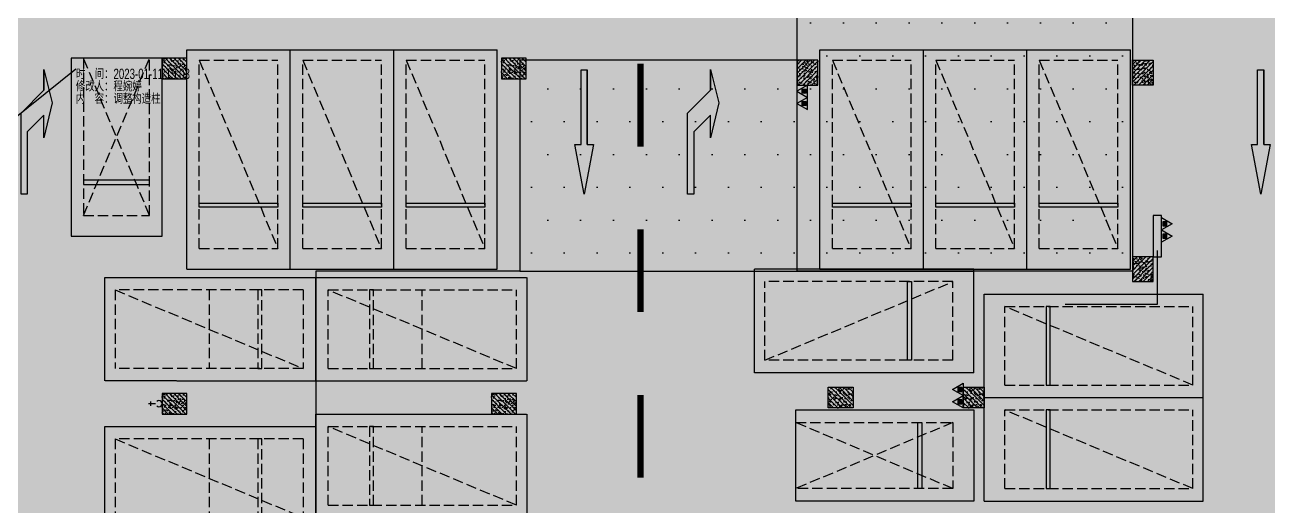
# Model space of a CAD drawing. Extents: x -1338203 to 1886333, y -530034 to 1031844.
# Drawn here: x 567992 to 598037, y 248176 to 259803 of the extents above; entities that cross this region are included whole.
import ezdxf

# ---------------------------------------------------------------- set-up
doc = ezdxf.new("R2010")
doc.units = 0
doc.header["$LTSCALE"] = 1000
doc.header["$MEASUREMENT"] = 0
doc.linetypes.add('A-001-平面B2$0$__DASH', pattern=[0.35, 0.25, -0.1])
doc.linetypes.add('DASH', pattern=[0.35, 0.25, -0.1])
for name, color, linetype in [('0P-EQUIP-CW', 7, 'Continuous'), ('0P-PIPE-RW', 122, 'Continuous'), ('A-001-平面参照B1$0$0A-ELEV-PATT', 8, 'Continuous'), ('A-001-平面参照B1$0$AUDIT_D_220531184525-2', 40, 'Continuous'), ('A-001-车位参照B1$0$A-001-车位参照B1$0$0A-P-PKNG-CAR(B)', 21, 'Continuous'), ('p-a-regular', 5, 'Continuous'), ('S001地下一墙柱$0$S001地下一墙柱$0$0S-CC-LINE', 52, 'Continuous'), ('S001地下一墙柱$0$S001地下一墙柱$0$0S-CW-HATCH', 251, 'Continuous'), ('S001地下一墙柱$0$S001地下一墙柱$0$0S-CW-HATCH-UP', 251, 'Continuous'), ('中心线', 42, 'Continuous'), ('停车位', 252, 'DASH'), ('地面指向箭头', 7, 'Continuous'), ('负一层消火栓$0$0P-ACC-FH', 7, 'Continuous'), ('负一层消火栓$0$0P-DIM-FH', 3, 'Continuous'), ('负一层消火栓$0$0P-EQUIP-FH', 7, 'Continuous')]:
    doc.layers.add(name, color=color, linetype=linetype)
doc.layers.add('A-20-平面B1$0$AAD-A-MODIFY_20230111', color=201, linetype='Continuous', plot=False)
for name, color, linetype, true_color in [('p-a-mini', 7, 'Continuous', 0x0050ff), ('p-a-regular-narrow', 7, 'Continuous', 0x9600ff), ('p-a-short', 5, 'Continuous', 0x0000ff)]:
    doc.layers.add(name, color=color, linetype=linetype, true_color=true_color)
doc.layers.add('p-h-walkable', color=7, linetype='Continuous', lineweight=70, true_color=0xf0f0f0)
doc.styles.add('A-20-平面B1$0$AAD-TXT', font='aad-txt.shx', dxfattribs={"width": 0.7, "bigfont": 'aad-hztxt.shx'})
pattern_1 = [(0, (-766365.4, -306889.1), (396.875, 793.75), [0, -793.75])]

# ---------------------------------------------------------------- blocks, each defined once
blk = doc.blocks.new('A-001-平面参照B1')
at = {"layer": 'A-001-平面参照B1$0$0A-ELEV-PATT'}
h = blk.add_hatch(dxfattribs=at)
h.set_pattern_fill('DOTS', color=256, scale=500)
h.set_pattern_definition(pattern_1)
h.paths.add_polyline_path([(-171609, -53040), (-175445, -53040), (-175445, -53040), (-179709, -53040), (-179709, -36890), (-171609, -36890)])
h = blk.add_hatch(dxfattribs=at)
h.set_pattern_fill('DOTS', color=256, scale=500)
h.set_pattern_definition(pattern_1)
h.paths.add_polyline_path([(-179709, -47940), (-186409, -47940), (-186409, -53040), (-179709, -53040)])
at = {"layer": 'A-001-平面参照B1$0$AUDIT_D_220531184525-2', "ltscale": 0.002}
for points in [[(-171609, -53040), (-175445, -53040), (-175445, -53040), (-179709, -53040), (-179709, -36890), (-171609, -36890)], [(-179709, -47940), (-186409, -47940), (-186409, -53040), (-179709, -53040)]]:
    blk.add_lwpolyline(points, close=True, dxfattribs=at)
for points in [[(-186409, -53040), (-191340, -53040), (-191340, -64440)], [(-179709, -53040), (-175445, -53040)]]:
    blk.add_lwpolyline(points, dxfattribs=at)
blk = doc.blocks.new('负一层消火栓$0$$TwtSys$00000546')
h = blk.add_hatch()
h.set_pattern_fill('ANSI31', color=256, scale=200, style=0)
h.set_pattern_definition([(45, (-38543.802, -6670.83), (-17.67767, 17.67767), [])])
h.paths.add_polyline_path([(-65, 174), (65, 174), (65, 44), (-65, 44)])
for points in [[(0, 344), (-198, 0), (198, 0)], [(-65, 174), (65, 174), (65, 44), (-65, 44)]]:
    blk.add_lwpolyline(points, close=True)
blk = doc.blocks.new('负一层消火栓')
at = {"layer": '负一层消火栓$0$0P-ACC-FH', "elevation": 0}
blk.add_lwpolyline([(-170909, -51690), (-171109, -51690), (-171109, -52690), (-170909, -52690)], close=True, dxfattribs=at)
at = {"layer": '负一层消火栓$0$0P-DIM-FH'}
for p, q in [((-171009, -52540, 0), (-171009, -53844, 0)), ((-171009, -53844, 0), (-173232, -53844, 0))]:
    blk.add_line(p, q, dxfattribs=at)
at = {"layer": '负一层消火栓$0$0P-EQUIP-FH'}
for p, xscale, yscale, zscale, rotation in [((-179459, -48689), 0.7500000000000011, 0.7500000000000011, 0.7500000000000011, 90), ((-179459, -48986), 0.7500000000000011, 0.7500000000000011, 0.7500000000000011, 90), ((-170909, -51891, 800), -0.75, 0.75, 0.75, 270), ((-170909, -52189, 800), -0.75, 0.75, 0.75, 270), ((-175695, -55894), -0.7500000000000013, 0.7500000000000013, 0.75, 90), ((-175695, -56191), -0.7500000000000013, 0.7500000000000013, 0.75, 90)]:
    blk.add_blockref('负一层消火栓$0$$TwtSys$00000546', p, dxfattribs=dict(at, xscale=xscale, yscale=yscale, zscale=zscale, rotation=rotation))
blk = doc.blocks.new('$TwtSys$00000320')
at = {"const_width": 20}
for points in [[(0, 0), (0, -121)], [(-37, -83), (37, -83)]]:
    blk.add_lwpolyline(points, dxfattribs=at)
blk = doc.blocks.new('A$Cee0fc4ce')
at = {"layer": '0P-PIPE-RW', "linetype": 'Continuous'}
blk.add_arc((-195134, -56240), 75, 225, 135, dxfattribs=at)
at = {"layer": '0P-EQUIP-CW', "xscale": 1.5, "yscale": -1.5, "zscale": 1.5, "rotation": 90.00000000000001}
blk.add_blockref('$TwtSys$00000320', (-195209, -56240), dxfattribs=at)
blk = doc.blocks.new('左转或右转')
at = {"layer": '地面指向箭头'}
blk.add_hatch(color=251, dxfattribs=at).paths.add_polyline_path([(3221046, 2451667), (3221247, 2450864), (3221247, 2451366), (3221799, 2451918), (3221799, 2453874), (3221648, 2453874), (3221648, 2452369), (3221247, 2451968), (3221247, 2452519)])
at = {"layer": '地面指向箭头', "color": 251}
blk.add_lwpolyline([(3221247, 2450864), (3221046, 2451667), (3221247, 2452519), (3221247, 2451968), (3221648, 2452369), (3221648, 2453874), (3221799, 2453874), (3221799, 2451918), (3221247, 2451366), (3221247, 2450864), (3221247, 2451366)], dxfattribs=at)
blk = doc.blocks.new('直行')
at = {"layer": '地面指向箭头'}
blk.add_hatch(color=251, dxfattribs=at).paths.add_polyline_path([(-29241, 4059962), (-29466, 4058762), (-29316, 4058762), (-29316, 4056961), (-29166, 4056961), (-29166, 4058762), (-29016, 4058762)])
at = {"layer": '地面指向箭头', "color": 251}
blk.add_lwpolyline([(-29316, 4058762), (-29316, 4056961), (-29316, 4058762), (-29316, 4058762), (-29466, 4058762), (-29241, 4059962), (-29016, 4058762), (-29166, 4058762), (-29166, 4056961), (-29316, 4056961), (-29316, 4056961)], dxfattribs=at)
blk = doc.blocks.new('A$C9cb663f1')
at = {"layer": '中心线', "color": 251, "const_width": 150}
for points in [[(170224, -102898), (170224, -104898)], [(170224, -106898), (170224, -108898)], [(170224, -110898), (170224, -112898)]]:
    blk.add_lwpolyline(points, dxfattribs=at)
at = {"layer": '地面指向箭头', "color": 251, "linetype": 'Continuous', "rotation": 180}
for p in [(3377052, 2347828), (3393159, 2347828)]:
    blk.add_blockref('左转或右转', p, dxfattribs=at)
at = {"layer": '地面指向箭头', "color": 251, "rotation": 180}
for p in [(139621, 3953914), (155971, 3953914)]:
    blk.add_blockref('直行', p, dxfattribs=at)
blk = doc.blocks.new('A-001-车位参照B1$0$A-001-车位参照B1$0$A-001-车位参照B1$0$A$C43AE5A3B')
at = {"color": 241}
blk.add_lwpolyline([(2500, 0), (2500, 4300), (300, 4300), (300, 0)], close=True, dxfattribs=at)
at = {"color": 241, "linetype": 'DASH'}
for points in [[(2200, 0), (2200, 3800), (600, 3800), (600, 0), (2200, 0)], [(600, 3800), (2200, 0)], [(2200, 3800), (600, 0)]]:
    blk.add_lwpolyline(points, dxfattribs=at)
at = {"color": 241}
blk.add_lwpolyline([(2200, 3050), (600, 3050), (600, 2950), (2200, 2950), (2200, 3050)], dxfattribs=at)
at = {"layer": 'p-a-mini', "ltscale": 0.002, "const_width": 1000}
blk.add_lwpolyline([(1400, 0), (1400, 3800)], dxfattribs=at)
blk = doc.blocks.new('标准车位3')
at = {"color": 3, "linetype": 'A-001-平面B2$0$__DASH'}
for p, q in [((500, 2200), (500, 300)), ((500, 2200), (5050, 2200)), ((2775, 2200), (2775, 300)), ((5050, 2200), (5050, 300)), ((500, 300), (5050, 300))]:
    blk.add_line(p, q, dxfattribs=at)
at = {"color": 3, "ltscale": 0.002}
blk.add_lwpolyline([(200, 2500), (200, 0), (5300, 0), (5300, 2500)], close=True, dxfattribs=at)
at = {"color": 3, "linetype": 'A-001-平面B2$0$__DASH'}
blk.add_lwpolyline([(5050, 2200), (500, 300)], dxfattribs=at)
at = {"color": 3}
blk.add_lwpolyline([(1500, 300), (1500, 2200), (1600, 2200), (1600, 300)], close=True, dxfattribs=at)
at = {"layer": 'p-a-short', "ltscale": 0.002, "const_width": 1000}
blk.add_lwpolyline([(5050, 1250), (500, 1250)], dxfattribs=at)
blk = doc.blocks.new('A-20-平面B1')
at = {"layer": 'A-20-平面B1$0$AAD-A-MODIFY_20230111', "color": 4}
blk.add_line((2093, 4443), (21122, 19786), dxfattribs=at)
at = {"layer": 'A-20-平面B1$0$AAD-A-MODIFY_20230111', "color": 4, "char_height": 250, "width": 3000, "attachment_point": 1, "line_spacing_factor": 0.72, "style": 'A-20-平面B1$0$AAD-TXT'}
for s, insert in [('时\u3000间：2023-01-11 15:03', (21122, 19786)), ('修改人：程婉婷', (21122, 19486)), ('内\u3000容：调整构造柱', (21122, 19186))]:
    blk.add_mtext(s, dxfattribs=dict(at, insert=insert))

msp = doc.modelspace()

# ---------------------------------------------------------------- hatches: boundary and pattern name
at = {"layer": 'p-h-walkable', "ltscale": 0.002}
h = msp.add_hatch(color=256, dxfattribs=at)
h.dxf.hatch_style = 1
h.paths.add_polyline_path([(514490.7, 277949.1), (514490.7, 273889.1), (520955.8, 273889.1), (534087.5, 256178.4), (538435.4, 250314.4), (543356.6, 253600.3), (543356.6, 247019.1), (549661, 247019.3), (549661, 243449.1), (545126, 243199.1), (545126, 237619.1), (557691, 237619.1), (557441, 242359.1), (578076.6, 242257.5), (578076.6, 244575.6), (585736.6, 244575.6), (585666.6, 241345.6), (590066.6, 241095.6), (590066.6, 238825.6), (593136.6, 238825.6), (593136.6, 241295.6), (598286.6, 241295.6), (598286.6, 244325.6), (613616.6, 244572.5), (613616.6, 241342.5), (618501.6, 241295.6), (618501.6, 238825.6), (621086.6, 238825.6), (621086.6, 241095.6), (626401.6, 241345.6), (626236.6, 244325.6), (640276.6, 244575.6), (640276.6, 286691), (623126.6, 286349.1), (623426.6, 293689.1), (616446.6, 293689.1), (616746.6, 286599.1), (595256.5, 286349.2), (595676.6, 293689.1), (588396.6, 293689.1), (588796.6, 286599.1), (572877.6, 286649.1), (571931.6, 275549.1), (564290.7, 275549.1), (564290.7, 277949.1), (551215.7, 278199.1), (551215.7, 287479.1), (544765.7, 287479.1), (544765.7, 278199.1), (518515.7, 278199.1), (518515.7, 287479.1), (512315.7, 287479.1), (512315.7, 278199.1)])
at = {"layer": 'S001地下一墙柱$0$S001地下一墙柱$0$0S-CW-HATCH'}
h = msp.add_hatch(color=256, dxfattribs=at)
h.dxf.hatch_style = 1
h.paths.add_polyline_path([(571906.6, 258499.1), (571906.6, 258999.1), (571306.6, 258999.1), (571306.6, 258499.1)])
h = msp.add_hatch(color=256, dxfattribs=at)
h.dxf.hatch_style = 1
h.paths.add_polyline_path([(580106.6, 258499.1), (580106.6, 258999.1), (579506.6, 258999.1), (579506.6, 258499.1)])
h = msp.add_hatch(color=256, dxfattribs=at)
h.dxf.hatch_style = 1
h.paths.add_polyline_path([(587156.8, 258949.2), (586656.8, 258949.2), (586656.8, 258349.2), (587156.8, 258349.2)])
h = msp.add_hatch(color=256, dxfattribs=at)
h.dxf.hatch_style = 1
h.paths.add_polyline_path([(594756.6, 258949.4), (595256.6, 258949.4), (595256.6, 258349.4), (594756.6, 258349.4)])
h = msp.add_hatch(color=256, dxfattribs=at)
h.dxf.hatch_style = 1
h.paths.add_polyline_path([(595256.6, 254199.2), (594756.6, 254199.2), (594756.6, 253599.2), (595256.6, 253599.2)])
h = msp.add_hatch(color=256, dxfattribs=at)
h.dxf.hatch_style = 1
h.paths.add_polyline_path([(571906.5, 250399.1), (571906.5, 250899.1), (571306.5, 250899.1), (571306.5, 250399.1)])
h = msp.add_hatch(color=256, dxfattribs=at)
h.dxf.hatch_style = 1
h.paths.add_polyline_path([(579870.6, 250398.7), (579870.6, 250898.7), (579270.6, 250898.7), (579270.6, 250398.7)])
h = msp.add_hatch(color=256, dxfattribs=at)
h.dxf.hatch_style = 1
h.paths.add_polyline_path([(587406.6, 250549.1), (587406.6, 251049.1), (588006.6, 251049.1), (588006.6, 250549.1)])
h = msp.add_hatch(color=256, dxfattribs=at)
h.dxf.hatch_style = 1
h.paths.add_polyline_path([(590670.6, 250549.1), (590670.6, 251049.1), (591170.6, 251049.1), (591170.6, 250549.1)])
at = {"layer": 'S001地下一墙柱$0$S001地下一墙柱$0$0S-CW-HATCH-UP'}
h = msp.add_hatch(dxfattribs=at)
h.set_pattern_fill('钢筋混凝土', color=256, scale=30, angle=-90)
h.set_pattern_definition([(315, (580858.3, 226188.34), (53.03301, 53.03301), []), (320, (580858.3, 226188.34), (-18.8256, -215.1781), [22.5, -247.5]), (265, (580858.3, 226188.34), (225.6576, 41.6254), [18, -198]), (10.4514, (580856.73, 226170.4), (206.8319, -173.5528), [19.122, -210.3426]), (316.1842, (580918.3, 226188.34), (-49.6557, -320.1723), [33.75, -371.25]), (6.6356, (580914.16, 226161.66), (292.2354, -280.3988), [28.683, -315.514]), (261.1842, (580918.3, 226188.34), (292.2356, -280.3986), [27, -297]), (291, (580903.3, 226158.34), (-120.7857, -179.0721), [22.5, -247.5]), (236, (580903.3, 226158.34), (217.545, -72.9946), [18, -198]), (341.4514, (580893.24, 226143.42), (96.7591, -252.0668), [19.122, -210.3426]), (307.5, (580858.3, 226188.34), (99.86816, -3.64796), [0, -195.6, 0, -201, 0, -198.75]), (277.5, (580858.3, 226188.34), (118.3235, -78.92086), [0, -114.6, 0, -191.1, 0, -75.75]), (237.5, (580858.3, 226255.24), (-6.76646, -160.14673), [0, -75, 0, -234, 0, -310.5]), (227.5, (580858.3, 226285.24), (30.0315, -174.95585), [0, -97.5, 0, -155.4, 0, -220.5])])
h.paths.add_polyline_path([(571906.6, 258499.1), (571906.6, 258999.1), (571306.6, 258999.1), (571306.6, 258499.1)])
h = msp.add_hatch(dxfattribs=at)
h.set_pattern_fill('钢筋混凝土', color=256, scale=30, angle=-90)
h.set_pattern_definition([(315, (589058.326, 226188.34), (53.03301, 53.03301), []), (320, (589058.33, 226188.34), (-18.8256, -215.1781), [22.5, -247.5]), (265, (589058.33, 226188.34), (225.6576, 41.6254), [18, -198]), (10.4514, (589056.76, 226170.4), (206.8319, -173.5528), [19.122, -210.3426]), (316.1842, (589118.33, 226188.34), (-49.6557, -320.1723), [33.75, -371.25]), (6.6356, (589114.2, 226161.66), (292.2354, -280.3988), [28.683, -315.514]), (261.1842, (589118.33, 226188.34), (292.2356, -280.3986), [27, -297]), (291, (589103.33, 226158.34), (-120.7857, -179.0721), [22.5, -247.5]), (236, (589103.33, 226158.34), (217.545, -72.9946), [18, -198]), (341.4514, (589093.26, 226143.42), (96.7591, -252.0668), [19.122, -210.3426]), (307.5, (589058.326, 226188.34), (99.86816, -3.64796), [0, -195.6, 0, -201, 0, -198.75]), (277.5, (589058.33, 226188.34), (118.3235, -78.92086), [0, -114.6, 0, -191.1, 0, -75.75]), (237.5, (589058.326, 226255.24), (-6.76646, -160.14673), [0, -75, 0, -234, 0, -310.5]), (227.5, (589058.33, 226285.24), (30.0315, -174.95585), [0, -97.5, 0, -155.4, 0, -220.5])])
h.paths.add_polyline_path([(580106.6, 258499.1), (580106.6, 258999.1), (579506.6, 258999.1), (579506.6, 258499.1)])
h = msp.add_hatch(dxfattribs=at)
h.set_pattern_fill('钢筋混凝土', color=256, scale=30)
h.set_pattern_definition([(45, (619467.514, 267900.92), (-53.03301, 53.03301), []), (50, (619467.51, 267900.92), (215.1781, -18.8256), [22.5, -247.5]), (355, (619467.51, 267900.92), (-41.6254, 225.6576), [18, -198]), (100.4514, (619485.45, 267899.35), (173.5528, 206.8319), [19.122, -210.3426]), (46.1842, (619467.51, 267960.92), (320.1723, -49.6557), [33.75, -371.25]), (96.6356, (619494.2, 267956.78), (280.3988, 292.2354), [28.683, -315.514]), (351.1842, (619467.5, 267960.92), (280.3986, 292.2356), [27, -297]), (21, (619497.51, 267945.92), (179.0721, -120.7857), [22.5, -247.5]), (326, (619497.51, 267945.92), (72.9946, 217.545), [18, -198]), (71.4514, (619512.44, 267935.86), (252.0668, 96.7591), [19.122, -210.3426]), (37.5, (619467.514, 267900.92), (3.64796, 99.86816), [0, -195.6, 0, -201, 0, -198.75]), (7.5, (619467.51, 267900.92), (78.92086, 118.3235), [0, -114.6, 0, -191.1, 0, -75.75]), (327.5, (619400.614, 267900.92), (160.14673, -6.76646), [0, -75, 0, -234, 0, -310.5]), (317.5, (619370.61, 267900.92), (174.95585, 30.0315), [0, -97.5, 0, -155.4, 0, -220.5])])
h.paths.add_polyline_path([(587156.8, 258949.2), (586656.8, 258949.2), (586656.8, 258349.2), (587156.8, 258349.2)])
h = msp.add_hatch(dxfattribs=at)
h.set_pattern_fill('钢筋混凝土', color=256, scale=30)
h.set_pattern_definition([(45, (616967.514, 267901.11), (-53.033, 53.033), []), (50, (616967.51, 267901.11), (215.178, -18.8256), [22.5, -247.5]), (355, (616967.51, 267901.11), (-41.6254, 225.6576), [18, -198]), (100.4514, (616985.45, 267899.54), (173.5528, 206.8319), [19.122, -210.3426]), (46.1842, (616967.51, 267961.11), (320.1723, -49.6557), [33.75, -371.25]), (96.6356, (616994.2, 267956.98), (280.399, 292.2354), [28.683, -315.514]), (351.1842, (616967.5, 267961.1), (280.3986, 292.2356), [27, -297]), (21, (616997.51, 267946.11), (179.0721, -120.7857), [22.5, -247.5]), (326, (616997.51, 267946.11), (72.9946, 217.545), [18, -198]), (71.4514, (617012.44, 267936.05), (252.0668, 96.7591), [19.122, -210.3426]), (37.5, (616967.514, 267901.11), (3.64796, 99.86816), [0, -195.6, 0, -201, 0, -198.75]), (7.5, (616967.51, 267901.11), (78.92086, 118.3235), [0, -114.6, 0, -191.1, 0, -75.75]), (327.5, (616900.614, 267901.11), (160.14673, -6.76646), [0, -75, 0, -234, 0, -310.5]), (317.5, (616870.61, 267901.11), (174.95585, 30.0315), [0, -97.5, 0, -155.4, 0, -220.5])])
h.paths.add_polyline_path([(594756.6, 258949.4), (595256.6, 258949.4), (595256.6, 258349.4), (594756.6, 258349.4)])
h = msp.add_hatch(dxfattribs=at)
h.set_pattern_fill('钢筋混凝土', color=256, scale=30, angle=-0.00001)
h.set_pattern_definition([(45, (627567.33, 246801), (-53.033, 53.03302), []), (50, (627567.33, 246801), (215.17805, -18.8257), [22.5, -247.5]), (355, (627567.33, 246801), (-41.6254, 225.6576), [18, -198]), (100.4514, (627585.26, 246799.43), (173.5529, 206.8318), [19.122, -210.3426]), (46.1842, (627567.33, 246861), (320.1723, -49.6558), [33.75, -371.25]), (96.6356, (627594, 246856.86), (280.399, 292.2353), [28.683, -315.514]), (351.1842, (627567.33, 246861), (280.3986, 292.2355), [27, -297]), (21, (627597.33, 246846), (179.0721, -120.7857), [22.5, -247.5]), (326, (627597.33, 246846), (72.9946, 217.545), [18, -198]), (71.4514, (627612.25, 246835.93), (252.0668, 96.7591), [19.122, -210.3426]), (37.5, (627567.33, 246801), (3.64798, 99.86816), [0, -195.6, 0, -201, 0, -198.75]), (7.5, (627567.33, 246801), (78.9209, 118.3235), [0, -114.6, 0, -191.1, 0, -75.75]), (327.5, (627500.43, 246801), (160.14673, -6.7665), [0, -75, 0, -234, 0, -310.5]), (317.5, (627470.43, 246801), (174.95586, 30.03146), [0, -97.5, 0, -155.4, 0, -220.5])])
h.paths.add_polyline_path([(595256.6, 254199.2), (594756.6, 254199.2), (594756.6, 253599.2), (595256.6, 253599.2)])
h = msp.add_hatch(dxfattribs=at)
h.set_pattern_fill('钢筋混凝土', color=256, scale=30, angle=-90)
h.set_pattern_definition([(315, (580858.205, 218088.34), (53.03301, 53.03301), []), (320, (580858.2, 218088.34), (-18.8256, -215.1781), [22.5, -247.5]), (265, (580858.2, 218088.34), (225.6576, 41.6254), [18, -198]), (10.4514, (580856.64, 218070.4), (206.8319, -173.5528), [19.122, -210.3426]), (316.1842, (580918.2, 218088.34), (-49.6557, -320.1723), [33.75, -371.25]), (6.6356, (580914.07, 218061.66), (292.2354, -280.3988), [28.683, -315.514]), (261.1842, (580918.2, 218088.34), (292.2356, -280.3986), [27, -297]), (291, (580903.2, 218058.34), (-120.7857, -179.0721), [22.5, -247.5]), (236, (580903.2, 218058.34), (217.545, -72.9946), [18, -198]), (341.4514, (580893.14, 218043.42), (96.7591, -252.0668), [19.122, -210.3426]), (307.5, (580858.205, 218088.34), (99.86816, -3.64796), [0, -195.6, 0, -201, 0, -198.75]), (277.5, (580858.2, 218088.34), (118.3235, -78.92086), [0, -114.6, 0, -191.1, 0, -75.75]), (237.5, (580858.205, 218155.24), (-6.76646, -160.14673), [0, -75, 0, -234, 0, -310.5]), (227.5, (580858.2, 218185.24), (30.0315, -174.95585), [0, -97.5, 0, -155.4, 0, -220.5])])
h.paths.add_polyline_path([(571906.5, 250399.1), (571906.5, 250899.1), (571306.5, 250899.1), (571306.5, 250399.1)])
h = msp.add_hatch(dxfattribs=at)
h.set_pattern_fill('钢筋混凝土', color=256, scale=30, angle=-90)
h.set_pattern_definition([(315, (588822.31, 218087.95), (53.03301, 53.03301), []), (320, (588822.31, 218087.95), (-18.8256, -215.1781), [22.5, -247.5]), (265, (588822.31, 218087.95), (225.6576, 41.6254), [18, -198]), (10.4514, (588820.74, 218070.02), (206.8319, -173.5528), [19.122, -210.3426]), (316.1842, (588882.3, 218087.95), (-49.6557, -320.1723), [33.75, -371.25]), (6.6356, (588878.17, 218061.27), (292.2354, -280.3988), [28.683, -315.514]), (261.1842, (588882.3, 218087.95), (292.2356, -280.3986), [27, -297]), (291, (588867.31, 218057.95), (-120.7857, -179.0721), [22.5, -247.5]), (236, (588867.31, 218057.95), (217.545, -72.9946), [18, -198]), (341.4514, (588857.25, 218043.03), (96.7591, -252.0668), [19.122, -210.3426]), (307.5, (588822.31, 218087.95), (99.86816, -3.64796), [0, -195.6, 0, -201, 0, -198.75]), (277.5, (588822.31, 218087.95), (118.3235, -78.92086), [0, -114.6, 0, -191.1, 0, -75.75]), (237.5, (588822.31, 218154.85), (-6.76646, -160.14673), [0, -75, 0, -234, 0, -310.5]), (227.5, (588822.31, 218184.85), (30.0315, -174.95585), [0, -97.5, 0, -155.4, 0, -220.5])])
h.paths.add_polyline_path([(579870.6, 250398.7), (579870.6, 250898.7), (579270.6, 250898.7), (579270.6, 250398.7)])
h = msp.add_hatch(dxfattribs=at)
h.set_pattern_fill('钢筋混凝土', color=256, scale=30, angle=-90)
h.set_pattern_definition([(315, (590358.446, 218238.34), (53.03301, 53.03301), []), (320, (590358.45, 218238.34), (-18.8256, -215.1781), [22.5, -247.5]), (265, (590358.45, 218238.34), (225.6576, 41.6254), [18, -198]), (10.4514, (590356.88, 218220.4), (206.8319, -173.5528), [19.122, -210.3426]), (316.1842, (590418.45, 218238.34), (-49.6557, -320.1723), [33.75, -371.25]), (6.6356, (590414.3, 218211.66), (292.2354, -280.3988), [28.683, -315.514]), (261.1842, (590418.45, 218238.34), (292.2356, -280.3986), [27, -297]), (291, (590403.45, 218208.34), (-120.7857, -179.0721), [22.5, -247.5]), (236, (590403.45, 218208.34), (217.545, -72.9946), [18, -198]), (341.4514, (590393.38, 218193.42), (96.7591, -252.0668), [19.122, -210.3426]), (307.5, (590358.446, 218238.34), (99.86816, -3.64796), [0, -195.6, 0, -201, 0, -198.75]), (277.5, (590358.45, 218238.34), (118.3235, -78.92086), [0, -114.6, 0, -191.1, 0, -75.75]), (237.5, (590358.45, 218305.24), (-6.76646, -160.14673), [0, -75, 0, -234, 0, -310.5]), (227.5, (590358.45, 218335.24), (30.0315, -174.95585), [0, -97.5, 0, -155.4, 0, -220.5])])
h.paths.add_polyline_path([(587406.6, 250549.1), (587406.6, 251049.1), (588006.6, 251049.1), (588006.6, 250549.1)])
h = msp.add_hatch(dxfattribs=at)
h.set_pattern_fill('钢筋混凝土', color=256, scale=30, angle=-90)
h.set_pattern_definition([(315, (593522.43, 218238.34), (53.03301, 53.03301), []), (320, (593522.43, 218238.34), (-18.8256, -215.1781), [22.5, -247.5]), (265, (593522.43, 218238.34), (225.6576, 41.6254), [18, -198]), (10.4514, (593520.86, 218220.4), (206.8319, -173.5528), [19.122, -210.3426]), (316.1842, (593582.43, 218238.34), (-49.6557, -320.1723), [33.75, -371.25]), (6.6356, (593578.3, 218211.66), (292.2354, -280.3988), [28.683, -315.514]), (261.1842, (593582.43, 218238.34), (292.2356, -280.3986), [27, -297]), (291, (593567.43, 218208.34), (-120.7857, -179.0721), [22.5, -247.5]), (236, (593567.43, 218208.34), (217.545, -72.9946), [18, -198]), (341.4514, (593557.37, 218193.42), (96.7591, -252.0668), [19.122, -210.3426]), (307.5, (593522.43, 218238.34), (99.86816, -3.64796), [0, -195.6, 0, -201, 0, -198.75]), (277.5, (593522.43, 218238.34), (118.3235, -78.92086), [0, -114.6, 0, -191.1, 0, -75.75]), (237.5, (593522.43, 218305.24), (-6.76646, -160.14673), [0, -75, 0, -234, 0, -310.5]), (227.5, (593522.43, 218335.24), (30.0315, -174.95585), [0, -97.5, 0, -155.4, 0, -220.5])])
h.paths.add_polyline_path([(590670.6, 250549.1), (590670.6, 251049.1), (591170.6, 251049.1), (591170.6, 250549.1)])

# ---------------------------------------------------------------- linework, layer by layer
for p, q in [((571906.7, 253898.4), (571906.7, 259198.4)), ((571906.7, 259198.4), (574406.7, 259198.4)), ((574406.7, 253898.6), (574406.7, 259198.6)), ((574406.7, 259198.6), (576906.7, 259198.6)), ((574406.7, 253898.4), (574406.7, 259198.4)), ((576906.7, 253898.6), (576906.7, 259198.6)), ((576906.7, 259198.6), (579406.7, 259198.6)), ((576906.7, 253898.6), (576906.7, 259198.6)), ((579406.7, 253898.6), (579406.7, 259198.6)), ((587206.8, 253898.8), (587206.8, 259198.8)), ((587206.8, 259198.8), (589706.8, 259198.8)), ((589706.8, 253898.9), (589706.8, 259198.9)), ((589706.8, 259198.9), (592206.8, 259198.9)), ((589706.8, 253898.8), (589706.8, 259198.8)), ((592206.8, 253899), (592206.8, 259199)), ((592206.8, 259199), (594706.8, 259199)), ((592206.8, 253898.9), (592206.8, 259198.9)), ((594706.8, 253899), (594706.8, 259199)), ((571906.7, 253898.4), (574406.7, 253898.4)), ((574406.7, 253898.6), (576906.7, 253898.6)), ((576906.7, 253898.6), (579406.7, 253898.6)), ((590920.8, 253899.1), (585620.8, 253899.1)), ((585620.8, 251399.1), (585620.8, 253899.1)), ((587206.8, 253898.8), (589706.8, 253898.8)), ((589706.8, 253898.9), (592206.8, 253898.9)), ((590920.8, 251399.1), (590920.8, 253899.1)), ((592206.8, 253899), (594706.8, 253899)), ((591170.4, 253298.9), (596470.4, 253298.9)), ((591170.4, 250798.9), (591170.4, 253298.9)), ((596470.4, 250798.9), (596470.4, 253298.9)), ((590920.8, 251399.1), (585620.8, 251399.1)), ((591170.4, 250798.9), (596470.4, 250798.9)), ((591170.4, 248298.9), (591170.4, 250798.9)), ((591170.4, 250798.9), (596470.4, 250798.9)), ((596470.4, 248298.9), (596470.4, 250798.9)), ((591170.4, 248298.9), (596470.4, 248298.9))]:
    msp.add_line(p, q)
at = {"linetype": 'A-001-平面B2$0$__DASH'}
for p, q in [((572206.7, 258948.4), (574106.7, 258948.4)), ((572206.7, 254398.4), (572206.7, 258948.4)), ((574106.7, 254398.4), (574106.7, 258948.4)), ((574706.7, 258948.6), (576606.7, 258948.6)), ((574706.7, 254398.6), (574706.7, 258948.6)), ((576606.7, 254398.6), (576606.7, 258948.6)), ((577206.7, 258948.6), (579106.7, 258948.6)), ((577206.7, 254398.6), (577206.7, 258948.6)), ((579106.7, 254398.6), (579106.7, 258948.6)), ((587506.8, 258948.8), (589406.8, 258948.8)), ((587506.8, 254398.8), (587506.8, 258948.8)), ((589406.8, 254398.8), (589406.8, 258948.8)), ((590006.8, 258948.9), (591906.8, 258948.9)), ((590006.8, 254398.9), (590006.8, 258948.9)), ((591906.8, 254398.9), (591906.8, 258948.9)), ((592506.8, 258949), (594406.8, 258949)), ((592506.8, 254399), (592506.8, 258949)), ((594406.8, 254399), (594406.8, 258949)), ((572206.7, 254398.4), (574106.7, 254398.4)), ((574706.7, 254398.6), (576606.7, 254398.6)), ((577206.7, 254398.6), (579106.7, 254398.6)), ((587506.8, 254398.8), (589406.8, 254398.8)), ((590006.8, 254398.9), (591906.8, 254398.9)), ((592506.8, 254399), (594406.8, 254399)), ((585870.8, 251699.1), (585870.8, 253599.1)), ((590420.8, 253599.1), (585870.8, 253599.1)), ((590420.8, 251699.1), (590420.8, 253599.1)), ((591670.4, 251098.9), (591670.4, 252998.9)), ((591670.4, 252998.9), (596220.4, 252998.9)), ((596220.4, 251098.9), (596220.4, 252998.9)), ((590420.8, 251699.1), (585870.8, 251699.1)), ((591670.4, 251098.9), (596220.4, 251098.9)), ((591670.4, 248598.9), (591670.4, 250498.9)), ((591670.4, 250498.9), (596220.4, 250498.9)), ((596220.4, 248598.9), (596220.4, 250498.9)), ((591670.4, 248598.9), (596220.4, 248598.9))]:
    msp.add_line(p, q, dxfattribs=at)
for points in [[(572206.7, 258948.4), (574106.7, 254398.4)], [(574706.7, 258948.6), (576606.7, 254398.6)], [(577206.7, 258948.6), (579106.7, 254398.6)], [(587506.8, 258948.8), (589406.8, 254398.8)], [(590006.8, 258948.9), (591906.8, 254398.9)], [(592506.8, 258949), (594406.8, 254399)], [(585870.8, 251699.1), (590420.8, 253599.1)], [(596220.4, 251098.9), (591670.4, 252998.9)], [(596220.4, 248598.9), (591670.4, 250498.9)]]:
    msp.add_lwpolyline(points, dxfattribs=at)
for points in [[(574106.7, 255398.4), (572206.7, 255398.4), (572206.7, 255498.4), (574106.7, 255498.4)], [(576606.7, 255398.6), (574706.7, 255398.6), (574706.7, 255498.6), (576606.7, 255498.6)], [(579106.7, 255398.6), (577206.7, 255398.6), (577206.7, 255498.6), (579106.7, 255498.6)], [(589406.8, 255398.8), (587506.8, 255398.8), (587506.8, 255498.8), (589406.8, 255498.8)], [(591906.8, 255398.9), (590006.8, 255398.9), (590006.8, 255498.9), (591906.8, 255498.9)], [(594406.8, 255399), (592506.8, 255399), (592506.8, 255499), (594406.8, 255499)], [(589420.8, 253599.1), (589420.8, 251699.1), (589320.8, 251699.1), (589320.8, 253599.1)], [(592670.4, 252998.9), (592670.4, 251098.9), (592770.4, 251098.9), (592770.4, 252998.9)], [(592670.4, 250498.9), (592670.4, 248598.9), (592770.4, 248598.9), (592770.4, 250498.9)]]:
    msp.add_lwpolyline(points, close=True)
at = {"layer": 'p-a-regular', "ltscale": 0.002, "const_width": 1000}
for points in [[(573156.7, 254398.4), (573156.7, 258948.4)], [(575656.7, 254398.6), (575656.7, 258948.6)], [(578156.7, 254398.6), (578156.7, 258948.6)], [(588456.8, 254398.8), (588456.8, 258948.8)], [(593456.8, 254399), (593456.8, 258949)], [(590420.8, 252649.1), (585870.8, 252649.1)], [(591670.4, 252048.9), (596220.4, 252048.9)], [(591670.4, 249548.9), (596220.4, 249548.9)]]:
    msp.add_lwpolyline(points, dxfattribs=at)
at = {"layer": 'p-a-regular-narrow', "ltscale": 0.002, "const_width": 1000}
msp.add_lwpolyline([(590956.8, 254398.9), (590956.8, 258948.9)], dxfattribs=at)
at = {"layer": 'S001地下一墙柱$0$S001地下一墙柱$0$0S-CC-LINE'}
for points in [[(571906.6, 258499.1), (571906.6, 258999.1), (571306.6, 258999.1), (571306.6, 258499.1)], [(580106.6, 258499.1), (580106.6, 258999.1), (579506.6, 258999.1), (579506.6, 258499.1)], [(587156.8, 258949.2), (586656.8, 258949.2), (586656.8, 258349.2), (587156.8, 258349.2)], [(594756.6, 258949.4), (595256.6, 258949.4), (595256.6, 258349.4), (594756.6, 258349.4)], [(595256.6, 254199.2), (594756.6, 254199.2), (594756.6, 253599.2), (595256.6, 253599.2)], [(571906.5, 250399.1), (571906.5, 250899.1), (571306.5, 250899.1), (571306.5, 250399.1)], [(579870.6, 250398.7), (579870.6, 250898.7), (579270.6, 250898.7), (579270.6, 250398.7)], [(587406.6, 250549.1), (587406.6, 251049.1), (588006.6, 251049.1), (588006.6, 250549.1)], [(590670.6, 250549.1), (590670.6, 251049.1), (591170.6, 251049.1), (591170.6, 250549.1)]]:
    msp.add_lwpolyline(points, close=True, dxfattribs=at)

# ---------------------------------------------------------------- block references
for name, p in [('A-001-平面参照B1', (766365.4, 306889.1)), ('A$Cee0fc4ce', (766365.5, 306889.1))]:
    msp.add_blockref(name, p)
at = {"ltscale": 0.002}
for name, p in [('负一层消火栓', (766365.4, 306889.1)), ('A$C9cb663f1', (412646.2, 361761.3)), ('A-20-平面B1', (548101, 238959.1))]:
    msp.add_blockref(name, p, dxfattribs=at)
at = {"layer": 'A-001-车位参照B1$0$A-001-车位参照B1$0$0A-P-PKNG-CAR(B)', "rotation": 180}
msp.add_blockref('A-001-车位参照B1$0$A-001-车位参照B1$0$A-001-车位参照B1$0$A$C43AE5A3B', (571606.7, 258998.4), dxfattribs=at)
at = {"layer": 'A-001-车位参照B1$0$A-001-车位参照B1$0$0A-P-PKNG-CAR(B)', "xscale": -1, "rotation": 270}
msp.add_blockref('A-001-车位参照B1$0$A-001-车位参照B1$0$A-001-车位参照B1$0$A$C43AE5A3B', (586620.7, 247998.8), dxfattribs=at)
at = {"layer": '停车位', "xscale": -1}
for p, rotation in [((575220.7, 251199), 359.9972764593918), ((574820.3, 253699), 179.9972764593919), ((574820.3, 250399), 179.9972764593919), ((575220.9, 247599), 359.9972764593918)]:
    msp.add_blockref('标准车位3', p, dxfattribs=dict(at, rotation=rotation))

doc.saveas('drawing.dxf')
